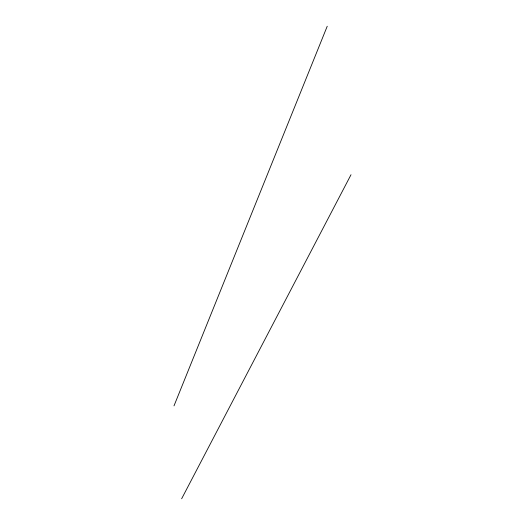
<?xml version="1.0" encoding="UTF-8"?>
<svg xmlns="http://www.w3.org/2000/svg" width="525" height="525" viewBox="0 0 525 525"><rect width="100%" height="100%" fill="white"/><g stroke="black" fill="none" stroke-linecap="round" stroke-linejoin="round"><path stroke-width="0.79" d="M173.992 405.871L327.233 26.25M181.643 498.75L351.008 174.733"/></g></svg>
